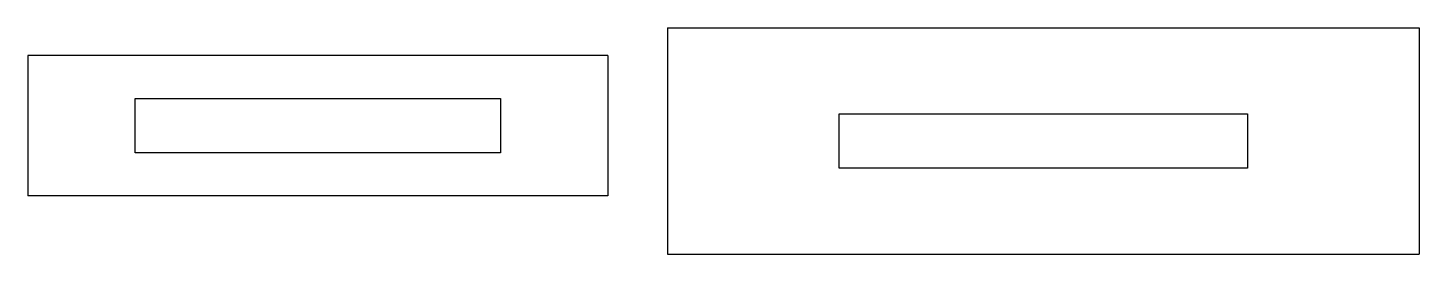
# Model space of a CAD drawing. Extents: x -103 to 103, y -17 to 17.
import ezdxf

# ---------------------------------------------------------------- set-up
doc = ezdxf.new("R2010")
doc.units = 0
doc.layers.get('0').update_dxf_attribs({"linetype": 'CONTINUOUS'})

msp = doc.modelspace()

# ---------------------------------------------------------------- linework, layer by layer
for p, q in [((-8.2931, 16.7005), (102.8319, 16.7005)), ((-8.2931, 16.7005), (-8.2931, -16.7005)), ((102.8319, 16.7005), (102.8319, -16.7005)), ((-17.1069, 12.60094), (-102.8319, 12.60094)), ((-102.8319, 12.60094), (-102.8319, -8.10006)), ((-17.1069, 12.60094), (-17.1069, -8.10006)), ((-86.9569, -1.75006), (-86.9569, 6.25094)), ((-86.9569, 6.25094), (-32.9819, 6.25094)), ((-32.9819, 6.25094), (-32.9819, -1.75006)), ((17.1069, -4.0005), (17.1069, 4.0005)), ((17.1069, 4.0005), (77.4319, 4.0005)), ((77.4319, 4.0005), (77.4319, -4.0005)), ((-32.9819, -1.75006), (-86.9569, -1.75006)), ((77.4319, -4.0005), (17.1069, -4.0005)), ((-17.1069, -8.10006), (-102.8319, -8.10006)), ((-8.2931, -16.7005), (102.8319, -16.7005))]:
    msp.add_line(p, q)

doc.saveas('drawing.dxf')
